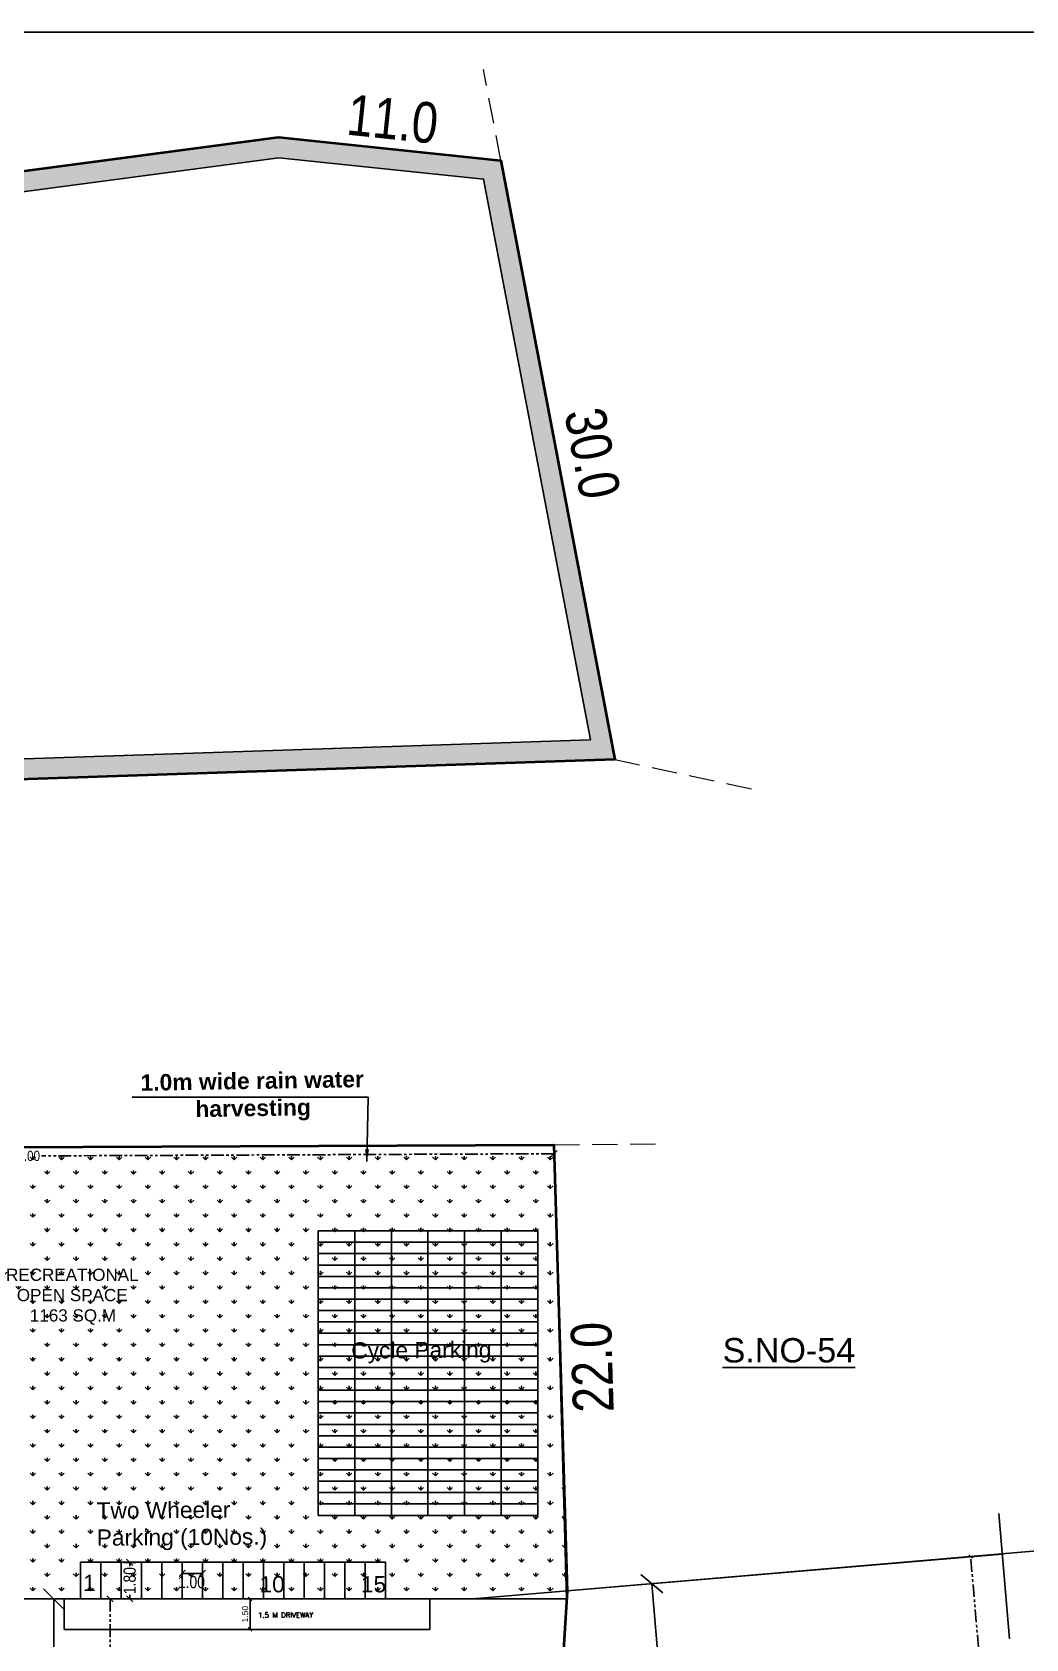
# Model space of a CAD drawing. Header units: metres. Extents: x 2792 to 3145, y -72 to 111.
# Drawn here: x 2905.5 to 2954.4, y 32.3 to 111.4 of the extents above; entities that cross this region are included whole.
import ezdxf

# ---------------------------------------------------------------- set-up
doc = ezdxf.new("R2010")
doc.units = ezdxf.units.M
doc.header["$MEASUREMENT"] = 0
doc.header["$PDMODE"] = 35
doc.linetypes.add('HIDDEN', pattern=[0.375, 0.25, -0.125])
doc.linetypes.add('PHANTOM2', pattern=[1.25, 0.625, -0.125, 0.125, -0.125, 0.125, -0.125])
for name, color, linetype in [('A-HATC-WALL-200', 8, 'Continuous'), ('CYCLE_PARKING', 250, 'Continuous'), ('DRIVE_WAY', 255, 'Continuous'), ('HAT', 14, 'Continuous'), ('OSR_PLAN', 7, 'Continuous'), ('PLOT_BOUNDARY', 70, 'Continuous'), ('ROAD_WIDTH', 1, 'Continuous'), ('RWH_1', 130, 'Continuous'), ('SURRENDER_ROAD_WIDTH', 2, 'Continuous'), ('TEX', 2, 'Continuous'), ('TWO_WHEELER_DRIVE_WAY', 6, 'Continuous'), ('TWO_WHEELER_PARKING', 2, 'Continuous')]:
    doc.layers.add(name, color=color, linetype=linetype)
for name, color, linetype, lineweight in [('DIM', 7, 'Continuous', 18), ('DM', 7, 'Continuous', 18), ('FMB', 1, 'Continuous', 35), ('FMB DIM', 3, 'Continuous', 25), ('Text', 7, 'Continuous', 5), ('TITLE TEXT', 30, 'Continuous', 25)]:
    doc.layers.add(name, color=color, linetype=linetype, lineweight=lineweight)
doc.styles.add('RD', font='ARIALN.TTF', dxfattribs={"height": 2})
doc.styles.add('SKR', font='ARIALN.TTF')
doc.styles.get("Standard").update_dxf_attribs({"font": 'arial.ttf'})
doc.styles.add('text-1', font='romant.shx', dxfattribs={"height": 2.25})
doc.dimstyles.new('FMB', dxfattribs={"dimtxt": 2, "dimasz": 0.15, "dimexe": 0.15, "dimexo": 0.15, "dimgap": 0.05, "dimtad": 1, "dimdec": 1, "dimzin": 1, "dimdsep": 46, "dimtxsty": 'RD', "dimblk": 'OBLIQUE', "dimcen": 2.5, "dimdle": 0.15, "dimse1": 1, "dimse2": 1, "dimsd1": 1, "dimsd2": 1, "dimclrd": 5, "dimclre": 5, "dimadec": 0, "dimazin": 0, "dimtfac": 1, "dimtdec": 1, "dimtmove": 0, "dimatfit": 3, "dimldrblk": 'OBLIQUE', "dimfxl": 0, "dimlwd": -1, "dimlwe": -1, "dimarcsym": 0})
doc.dimstyles.new('SKR', dxfattribs={"dimtxt": 0.25, "dimasz": 0.18, "dimexe": 0.1, "dimexo": 0.0625, "dimgap": 0.09, "dimtad": 0, "dimzin": 0, "dimdsep": 46, "dimtxsty": 'SKR', "dimblk": 'OBLIQUE', "dimcen": 0.09, "dimclrd": 8, "dimclre": 8, "dimadec": 0, "dimazin": 0, "dimtfac": 1, "dimtofl": 0, "dimtmove": 2, "dimatfit": 3, "dimfxl": 0, "dimtolj": 1, "dimtzin": 0, "dimarcsym": 0})
doc.dimstyles.new('SKR12', dxfattribs={"dimtxt": 0.3, "dimasz": 0.3, "dimexe": 0.3, "dimexo": 0.0625, "dimgap": 0.09, "dimtad": 0, "dimzin": 0, "dimdsep": 46, "dimtxsty": 'SKR', "dimblk": 'OBLIQUE', "dimcen": 0.09, "dimclrd": 8, "dimclre": 8, "dimadec": 0, "dimazin": 0, "dimtfac": 1, "dimtofl": 0, "dimtmove": 2, "dimatfit": 3, "dimfxl": 0, "dimtolj": 1, "dimtzin": 0, "dimarcsym": 0})
doc.dimstyles.new('small', dxfattribs={"dimtxt": 0.3, "dimasz": 0.18, "dimexe": 0.18, "dimexo": 5, "dimgap": 0.09, "dimtad": 1, "dimzin": 0, "dimdsep": 46, "dimtxsty": 'Standard', "dimblk": 'OBLIQUE', "dimcen": 0.09, "dimse1": 1, "dimse2": 1, "dimadec": 0, "dimazin": 0, "dimtfac": 1, "dimtofl": 0, "dimtmove": 0, "dimatfit": 3, "dimldrblk": 'OBLIQUE', "dimfxl": 0, "dimtolj": 1, "dimtzin": 0, "dimarcsym": 0})

# ---------------------------------------------------------------- blocks, each defined once
blk = doc.blocks.new('*D135')
at = {"layer": 'Defpoints', "color": 0}
for p in [(2917.486, 106.903), (2917.581, 106.185), (2851.362, 97.397)]:
    blk.add_point(p, dxfattribs=at)
at = {"layer": 'FMB DIM', "color": 0, "insert": (2884.236, 103.57), "char_height": 2, "attachment_point": 5, "rotation": 7.56002, "style": 'RD'}
blk.add_mtext('66.8', dxfattribs=at)
blk = doc.blocks.new('_Oblique')
at = {"color": 0, "linetype": 'ByBlock', "lineweight": -2}
blk.add_line((-0.5, -0.5), (0.5, 0.5), dxfattribs=at)
blk = doc.blocks.new('*D136')
at = {"layer": 'Defpoints', "color": 0}
for p in [(2917.581, 106.185), (2928.563, 105.432), (2928.522, 105.042)]:
    blk.add_point(p, dxfattribs=at)
at = {"layer": 'FMB DIM', "color": 0, "insert": (2923.204, 107.069), "char_height": 2, "attachment_point": 5, "rotation": 354.03647, "style": 'RD'}
blk.add_mtext('11.0', dxfattribs=at)
blk = doc.blocks.new('*D137')
at = {"layer": 'Defpoints', "color": 0}
for p in [(2928.522, 105.042), (2934.128, 75.571), (2934.777, 75.694)]:
    blk.add_point(p, dxfattribs=at)
at = {"layer": 'FMB DIM', "color": 0, "insert": (2933.026, 90.63), "char_height": 2, "attachment_point": 5, "rotation": 280.7711, "style": 'RD'}
blk.add_mtext('30.0', dxfattribs=at)
blk = doc.blocks.new('*D138')
at = {"layer": 'Defpoints', "color": 0}
for p in [(2934.128, 75.571), (2852.901, 72.845), (2852.994, 70.06)]:
    blk.add_point(p, dxfattribs=at)
at = {"layer": 'FMB DIM', "color": 0, "insert": (2893.572, 72.493), "char_height": 2, "attachment_point": 5, "rotation": 1.92217, "style": 'RD'}
blk.add_mtext('81.3', dxfattribs=at)
blk = doc.blocks.new('*D140')
at = {"layer": 'Defpoints', "color": 0}
for p in [(2931.136, 57.002), (2853.939, 56.277), (2931.138, 56.605)]:
    blk.add_point(p, dxfattribs=at)
at = {"layer": 'FMB DIM', "color": 0, "insert": (2892.532, 57.893), "char_height": 2, "attachment_point": 5, "rotation": 0.24334, "style": 'RD'}
blk.add_mtext('77.2', dxfattribs=at)
blk = doc.blocks.new('*D141')
at = {"layer": 'Defpoints', "color": 0}
for p in [(2931.138, 56.605), (2931.781, 34.615), (2932.278, 34.629)]:
    blk.add_point(p, dxfattribs=at)
at = {"layer": 'FMB DIM', "color": 0, "insert": (2933.028, 45.656), "char_height": 2, "attachment_point": 5, "rotation": 91.67386, "style": 'RD'}
blk.add_mtext('22.0', dxfattribs=at)
blk = doc.blocks.new('*D149')
at = {"layer": 'Defpoints', "color": 0}
for p in [(2931.781, 34.615), (2934.623, 34.437), (2926.883, -43.632)]:
    blk.add_point(p, dxfattribs=at)
at = {"layer": 'FMB DIM', "color": 0, "insert": (2931.105, -4.62), "char_height": 2, "attachment_point": 5, "rotation": 86.41808, "style": 'RD'}
blk.add_mtext('78.4', dxfattribs=at)
blk = doc.blocks.new('*D191')
at = {"layer": 'Defpoints', "color": 0}
for p in [(2906.092, 34.255), (2906.092, 22.255), (2906.527, 22.255)]:
    blk.add_point(p, dxfattribs=at)
at = {"layer": 'DIM', "color": 8, "lineweight": -2}
for p, q in [((2906.427, 34.255), (2906.627, 34.255)), ((2906.527, 34.255), (2906.527, 29.42)), ((2906.527, 22.255), (2906.527, 27.09)), ((2906.427, 22.255), (2906.627, 22.255))]:
    blk.add_line(p, q, dxfattribs=at)
for p, rotation in [((2906.527, 34.255), 90), ((2906.527, 22.255), 270)]:
    blk.add_blockref('_Oblique', p, dxfattribs=dict(at, rotation=rotation))
at = {"layer": 'DIM', "color": 0, "insert": (2906.527, 28.255), "char_height": 0.8, "attachment_point": 5, "rotation": 90, "style": 'SKR'}
blk.add_mtext('\\A1;12.00', dxfattribs=at)
blk = doc.blocks.new('*D194')
at = {"layer": 'Defpoints', "color": 0}
for p in [(2935.57, 34.971), (2936.6, 22.823), (2936.976, 22.855)]:
    blk.add_point(p, dxfattribs=at)
at = {"layer": 'DIM', "color": 8, "lineweight": -2}
for p, q in [((2935.847, 34.994), (2936.046, 35.011)), ((2935.946, 35.003), (2936.367, 30.04)), ((2936.976, 22.855), (2936.555, 27.818)), ((2936.877, 22.847), (2937.076, 22.864))]:
    blk.add_line(p, q, dxfattribs=at)
for p, rotation in [((2935.946, 35.003), 94.84617292718828), ((2936.976, 22.855), 274.8461729271883)]:
    blk.add_blockref('_Oblique', p, dxfattribs=dict(at, rotation=rotation))
at = {"layer": 'DIM', "color": 0, "insert": (2936.461, 28.929), "char_height": 1, "attachment_point": 5, "rotation": 94.84617, "style": 'SKR'}
blk.add_mtext('\\A1;12.0', dxfattribs=at)
blk = doc.blocks.new('*D195')
at = {"layer": 'Defpoints', "color": 0, "ltscale": 3}
for p in [(2909.841, 36.055), (2910.265, 36.055), (2909.841, 34.255)]:
    blk.add_point(p, dxfattribs=at)
at = {"layer": 'DM', "color": 8, "lineweight": -2, "ltscale": 3}
for p, q in [((2909.965, 36.055), (2910.565, 36.055)), ((2910.265, 36.055), (2910.265, 35.861)), ((2909.965, 34.255), (2910.565, 34.255)), ((2910.265, 34.255), (2910.265, 34.45))]:
    blk.add_line(p, q, dxfattribs=at)
at = {"layer": 'DM', "color": 8, "lineweight": -2, "ltscale": 3, "xscale": 0.3, "yscale": 0.3, "zscale": 0.3}
for p, rotation in [((2910.265, 36.055), 90), ((2910.265, 34.255), 270)]:
    blk.add_blockref('_Oblique', p, dxfattribs=dict(at, rotation=rotation))
at = {"layer": 'DM', "color": 0, "ltscale": 3, "insert": (2910.265, 35.155), "char_height": 0.6, "attachment_point": 5, "rotation": 90, "style": 'SKR'}
blk.add_mtext('\\A1;1.80', dxfattribs=at)
blk = doc.blocks.new('*D196')
at = {"layer": 'Defpoints', "color": 0, "ltscale": 3}
for p in [(2912.841, 36.055), (2913.841, 36.055), (2913.841, 35.514)]:
    blk.add_point(p, dxfattribs=at)
at = {"layer": 'DM', "color": 8, "lineweight": -2, "ltscale": 3}
for p, q in [((2912.841, 35.814), (2912.841, 35.214)), ((2913.841, 35.814), (2913.841, 35.214)), ((2912.841, 35.514), (2913.841, 35.514))]:
    blk.add_line(p, q, dxfattribs=at)
at = {"layer": 'DM', "color": 8, "lineweight": -2, "ltscale": 3, "xscale": 0.3, "yscale": 0.3, "zscale": 0.3, "rotation": 180}
blk.add_blockref('_Oblique', (2912.841, 35.514), dxfattribs=at)
at = {"layer": 'DM', "color": 8, "lineweight": -2, "ltscale": 3, "xscale": 0.3, "yscale": 0.3, "zscale": 0.3}
blk.add_blockref('_Oblique', (2913.841, 35.514), dxfattribs=at)
at = {"layer": 'DM', "color": 0, "ltscale": 3, "insert": (2913.3, 35.081), "char_height": 0.6, "attachment_point": 5, "style": 'SKR'}
blk.add_mtext('\\A1;1.00', dxfattribs=at)
blk = doc.blocks.new('*D231')
at = {"layer": 'Defpoints', "color": 0}
for p in [(2952.342, 36.404), (2951.637, 36.344), (2953.364, 24.446)]:
    blk.add_point(p, dxfattribs=at)
at = {"layer": 'SURRENDER_ROAD_WIDTH', "color": 0, "linetype": 'PHANTOM2', "lineweight": -2}
blk.add_line((2952.659, 24.386), (2951.637, 36.344), dxfattribs=at)
at = {"layer": 'SURRENDER_ROAD_WIDTH', "color": 0, "lineweight": -2, "xscale": 0.18, "yscale": 0.18, "zscale": 0.18}
for p, rotation in [((2951.637, 36.344), 94.88375132072487), ((2952.659, 24.386), 274.8837513207249)]:
    blk.add_blockref('_Oblique', p, dxfattribs=dict(at, rotation=rotation))
at = {"layer": 'SURRENDER_ROAD_WIDTH', "color": 0, "insert": (2952.391, 30.386), "char_height": 0.3, "attachment_point": 5, "rotation": 274.88375}
blk.add_mtext('\\A1;12.00', dxfattribs=at)
blk = doc.blocks.new('*D263')
at = {"layer": 'Defpoints', "color": 0}
for p in [(2909.297, 34.255), (2909.714, 34.255), (2909.714, 22.255)]:
    blk.add_point(p, dxfattribs=at)
at = {"layer": 'DRIVE_WAY', "color": 8, "linetype": 'HIDDEN', "lineweight": -2}
for p, q in [((2909.651, 34.255), (2908.997, 34.255)), ((2909.651, 22.255), (2908.997, 22.255))]:
    blk.add_line(p, q, dxfattribs=at)
at = {"layer": 'DRIVE_WAY', "color": 8, "linetype": 'PHANTOM2', "lineweight": -2}
for p, q in [((2909.297, 34.255), (2909.297, 28.749)), ((2909.297, 22.255), (2909.297, 27.762))]:
    blk.add_line(p, q, dxfattribs=at)
at = {"layer": 'DRIVE_WAY', "color": 8, "lineweight": -2, "xscale": 0.3, "yscale": 0.3, "zscale": 0.3}
for p, rotation in [((2909.297, 34.255), 90), ((2909.297, 22.255), 270)]:
    blk.add_blockref('_Oblique', p, dxfattribs=dict(at, rotation=rotation))
at = {"layer": 'DRIVE_WAY', "color": 0, "insert": (2909.297, 28.255), "char_height": 0.3, "attachment_point": 5, "rotation": 90, "style": 'SKR'}
blk.add_mtext('\\A1;12.00', dxfattribs=at)
blk = doc.blocks.new('*D284')
at = {"layer": 'Defpoints', "color": 0}
for p in [(2879.134, 56.384), (2931.138, 56.605), (2931.14, 56.163)]:
    blk.add_point(p, dxfattribs=at)
at = {"layer": 'DIM', "color": 8, "linetype": 'HIDDEN', "lineweight": -2}
for p, q in [((2879.134, 56.322), (2879.137, 55.642)), ((2931.138, 56.543), (2931.141, 55.863))]:
    blk.add_line(p, q, dxfattribs=at)
at = {"layer": 'DIM', "color": 8, "linetype": 'PHANTOM2', "lineweight": -2}
for p, q in [((2931.14, 56.163), (2905.919, 56.056)), ((2879.136, 55.942), (2904.357, 56.049))]:
    blk.add_line(p, q, dxfattribs=at)
at = {"layer": 'DIM', "color": 8, "lineweight": -2, "xscale": 0.3, "yscale": 0.3, "zscale": 0.3}
for p, rotation in [((2931.14, 56.163), 0.2433400851237025), ((2879.136, 55.942), 180.2433400851236)]:
    blk.add_blockref('_Oblique', p, dxfattribs=dict(at, rotation=rotation))
at = {"layer": 'DIM', "color": 0, "insert": (2905.138, 56.052), "char_height": 0.5, "attachment_point": 5, "rotation": 0.24334, "style": 'SKR'}
blk.add_mtext('\\A1;52.00', dxfattribs=at)
blk = doc.blocks.new('*D286')
at = {"layer": 'Defpoints', "color": 0}
for p in [(2916.129, 34.255), (2916.129, 32.755), (2916.189, 32.755)]:
    blk.add_point(p, dxfattribs=at)
at = {"layer": 'TWO_WHEELER_DRIVE_WAY', "color": 0, "lineweight": -2}
blk.add_line((2916.189, 34.255), (2916.189, 32.755), dxfattribs=at)
at = {"layer": 'TWO_WHEELER_DRIVE_WAY', "color": 0, "lineweight": -2, "xscale": 0.18, "yscale": 0.18, "zscale": 0.18}
for p, rotation in [((2916.189, 34.255), 90), ((2916.189, 32.755), 270)]:
    blk.add_blockref('_Oblique', p, dxfattribs=dict(at, rotation=rotation))
at = {"layer": 'TWO_WHEELER_DRIVE_WAY', "color": 0, "insert": (2915.945, 33.505), "char_height": 0.3, "attachment_point": 5, "rotation": 90}
blk.add_mtext('\\A1;1.50', dxfattribs=at)

msp = doc.modelspace()

# ---------------------------------------------------------------- hatches: boundary and pattern name
at = {"layer": 'A-HATC-WALL-200', "lineweight": -3, "ltscale": 1000}
h = msp.add_hatch(dxfattribs=at)
h.set_pattern_fill('HEX', color=253)
h.set_pattern_definition([(0, (-1565.27826, 64.48317), (0, 0.216506351), [0.125, -0.25]), (120, (-1565.27826, 64.48317), (-0.1875, -0.108253175), [0.125, -0.25]), (60, (-1565.15326, 64.48317), (-0.1875, 0.108253175), [0.125, -0.25])])
h.paths.add_polyline_path([(2901.15254, -53.49392), (2901.06144, -52.45791), (2883.71352, -59.1069), (2883.40548, -60.2959)], flags=17)
h.paths.add_polyline_path([(2926.88268, -43.63224), (2927.86108, -28.0022), (2926.85378, -28.0876), (2925.92477, -42.92845), (2907.86906, -49.84873), (2907.96015, -50.88475)], flags=17)
h.paths.add_polyline_path([(2931.00711, 22.25542), (2930.00571, 22.26431), (2927.29652, -21.01491), (2928.30382, -20.92951)], flags=17)
h.paths.add_polyline_path([(2879.13843, 55.38435), (2879.13418, 56.38435), (2853.93884, 56.27734), (2852.90064, 72.84484), (2934.1285, 75.57091), (2928.52192, 105.04236), (2917.58145, 106.18521), (2851.36211, 97.39668), (2817.01214, 85.35343), (2800.27752, 24.82416), (2797.42475, 22.02028), (2871.21992, 22.8649), (2871.23587, -5.9351), (2869.09868, -42.2723), (2883.36924, -60.30979), (2883.69753, -59.11303), (2870.11932, -41.95065), (2872.23589, -5.9642), (2872.21936, 23.8764), (2799.89764, 23.04865), (2801.16985, 24.29906), (2817.8366, 84.58281), (2851.59577, 96.41893), (2917.59548, 105.1783), (2927.6785, 104.12502), (2932.92789, 76.53118), (2851.83821, 73.80975), (2852.99979, 55.27334)])
at = {"layer": 'HAT', "ltscale": 10}
h = msp.add_hatch(dxfattribs=at)
h.set_pattern_fill('GRASS', color=3)
h.paths.add_polyline_path([(2931.75485, 34.25564), (2879.13418, 34.25564), (2879.13418, 56.37228), (2931.13814, 56.60521)])

# ---------------------------------------------------------------- linework, layer by layer
at = {"color": 32}
for p, q in [((2953.54417, 32.2892), (2953.02119, 38.45757)), ((2893.23597, 34.25542), (2927.13217, 34.25542))]:
    msp.add_line(p, q, dxfattribs=at)
msp.add_lwpolyline([(2791.73892, -71.97156), (2791.73892, 111.35644), (2991.48304, 111.35644), (2991.48304, -71.97156)], close=True)
msp.add_lwpolyline([(2953.19016, 36.46472), (2927.13217, 34.25542)], dxfattribs=at)
at = {"layer": 'CYCLE_PARKING'}
for points in [[(2919.53809, 51.80604), (2919.53809, 52.36604), (2921.33809, 52.36604), (2921.33809, 51.80604)], [(2921.33809, 51.80604), (2921.33809, 52.36604), (2923.13809, 52.36604), (2923.13809, 51.80604)], [(2923.13809, 51.80604), (2923.13809, 52.36604), (2924.93809, 52.36604), (2924.93809, 51.80604)], [(2924.93809, 51.80604), (2924.93809, 52.36604), (2926.73809, 52.36604), (2926.73809, 51.80604)], [(2926.73809, 51.80604), (2926.73809, 52.36604), (2928.53809, 52.36604), (2928.53809, 51.80604)], [(2928.53809, 51.80604), (2928.53809, 52.36604), (2930.33809, 52.36604), (2930.33809, 51.80604)], [(2919.53809, 51.24604), (2919.53809, 51.80604), (2921.33809, 51.80604), (2921.33809, 51.24604)], [(2921.33809, 51.24604), (2921.33809, 51.80604), (2923.13809, 51.80604), (2923.13809, 51.24604)], [(2923.13809, 51.24604), (2923.13809, 51.80604), (2924.93809, 51.80604), (2924.93809, 51.24604)], [(2924.93809, 51.24604), (2924.93809, 51.80604), (2926.73809, 51.80604), (2926.73809, 51.24604)], [(2926.73809, 51.24604), (2926.73809, 51.80604), (2928.53809, 51.80604), (2928.53809, 51.24604)], [(2928.53809, 51.24604), (2928.53809, 51.80604), (2930.33809, 51.80604), (2930.33809, 51.24604)], [(2919.53809, 50.68604), (2919.53809, 51.24604), (2921.33809, 51.24604), (2921.33809, 50.68604)], [(2919.53809, 50.12604), (2919.53809, 50.68604), (2921.33809, 50.68604), (2921.33809, 50.12604)], [(2921.33809, 50.68604), (2921.33809, 51.24604), (2923.13809, 51.24604), (2923.13809, 50.68604)], [(2921.33809, 50.12604), (2921.33809, 50.68604), (2923.13809, 50.68604), (2923.13809, 50.12604)], [(2923.13809, 50.68604), (2923.13809, 51.24604), (2924.93809, 51.24604), (2924.93809, 50.68604)], [(2923.13809, 50.12604), (2923.13809, 50.68604), (2924.93809, 50.68604), (2924.93809, 50.12604)], [(2924.93809, 50.68604), (2924.93809, 51.24604), (2926.73809, 51.24604), (2926.73809, 50.68604)], [(2924.93809, 50.12604), (2924.93809, 50.68604), (2926.73809, 50.68604), (2926.73809, 50.12604)], [(2926.73809, 50.68604), (2926.73809, 51.24604), (2928.53809, 51.24604), (2928.53809, 50.68604)], [(2926.73809, 50.12604), (2926.73809, 50.68604), (2928.53809, 50.68604), (2928.53809, 50.12604)], [(2928.53809, 50.68604), (2928.53809, 51.24604), (2930.33809, 51.24604), (2930.33809, 50.68604)], [(2928.53809, 50.12604), (2928.53809, 50.68604), (2930.33809, 50.68604), (2930.33809, 50.12604)], [(2919.53809, 49.56604), (2919.53809, 50.12604), (2921.33809, 50.12604), (2921.33809, 49.56604)], [(2921.33809, 49.56604), (2921.33809, 50.12604), (2923.13809, 50.12604), (2923.13809, 49.56604)], [(2923.13809, 49.56604), (2923.13809, 50.12604), (2924.93809, 50.12604), (2924.93809, 49.56604)], [(2924.93809, 49.56604), (2924.93809, 50.12604), (2926.73809, 50.12604), (2926.73809, 49.56604)], [(2926.73809, 49.56604), (2926.73809, 50.12604), (2928.53809, 50.12604), (2928.53809, 49.56604)], [(2928.53809, 49.56604), (2928.53809, 50.12604), (2930.33809, 50.12604), (2930.33809, 49.56604)], [(2919.53809, 49.00604), (2919.53809, 49.56604), (2921.33809, 49.56604), (2921.33809, 49.00604)], [(2921.33809, 49.00604), (2921.33809, 49.56604), (2923.13809, 49.56604), (2923.13809, 49.00604)], [(2923.13809, 49.00604), (2923.13809, 49.56604), (2924.93809, 49.56604), (2924.93809, 49.00604)], [(2924.93809, 49.00604), (2924.93809, 49.56604), (2926.73809, 49.56604), (2926.73809, 49.00604)], [(2926.73809, 49.00604), (2926.73809, 49.56604), (2928.53809, 49.56604), (2928.53809, 49.00604)], [(2928.53809, 49.00604), (2928.53809, 49.56604), (2930.33809, 49.56604), (2930.33809, 49.00604)], [(2919.53809, 48.44604), (2919.53809, 49.00604), (2921.33809, 49.00604), (2921.33809, 48.44604)], [(2919.53809, 47.88604), (2919.53809, 48.44604), (2921.33809, 48.44604), (2921.33809, 47.88604)], [(2921.33809, 48.44604), (2921.33809, 49.00604), (2923.13809, 49.00604), (2923.13809, 48.44604)], [(2921.33809, 47.88604), (2921.33809, 48.44604), (2923.13809, 48.44604), (2923.13809, 47.88604)], [(2923.13809, 48.44604), (2923.13809, 49.00604), (2924.93809, 49.00604), (2924.93809, 48.44604)], [(2923.13809, 47.88604), (2923.13809, 48.44604), (2924.93809, 48.44604), (2924.93809, 47.88604)], [(2924.93809, 48.44604), (2924.93809, 49.00604), (2926.73809, 49.00604), (2926.73809, 48.44604)], [(2924.93809, 47.88604), (2924.93809, 48.44604), (2926.73809, 48.44604), (2926.73809, 47.88604)], [(2926.73809, 48.44604), (2926.73809, 49.00604), (2928.53809, 49.00604), (2928.53809, 48.44604)], [(2926.73809, 47.88604), (2926.73809, 48.44604), (2928.53809, 48.44604), (2928.53809, 47.88604)], [(2928.53809, 48.44604), (2928.53809, 49.00604), (2930.33809, 49.00604), (2930.33809, 48.44604)], [(2928.53809, 47.88604), (2928.53809, 48.44604), (2930.33809, 48.44604), (2930.33809, 47.88604)], [(2919.53809, 47.32604), (2919.53809, 47.88604), (2921.33809, 47.88604), (2921.33809, 47.32604)], [(2921.33809, 47.32604), (2921.33809, 47.88604), (2923.13809, 47.88604), (2923.13809, 47.32604)], [(2923.13809, 47.32604), (2923.13809, 47.88604), (2924.93809, 47.88604), (2924.93809, 47.32604)], [(2924.93809, 47.32604), (2924.93809, 47.88604), (2926.73809, 47.88604), (2926.73809, 47.32604)], [(2926.73809, 47.32604), (2926.73809, 47.88604), (2928.53809, 47.88604), (2928.53809, 47.32604)], [(2928.53809, 47.32604), (2928.53809, 47.88604), (2930.33809, 47.88604), (2930.33809, 47.32604)], [(2919.53809, 46.76604), (2919.53809, 47.32604), (2921.33809, 47.32604), (2921.33809, 46.76604)], [(2919.53809, 46.20604), (2919.53809, 46.76604), (2921.33809, 46.76604), (2921.33809, 46.20604)], [(2921.33809, 46.76604), (2921.33809, 47.32604), (2923.13809, 47.32604), (2923.13809, 46.76604)], [(2921.33809, 46.20604), (2921.33809, 46.76604), (2923.13809, 46.76604), (2923.13809, 46.20604)], [(2923.13809, 46.76604), (2923.13809, 47.32604), (2924.93809, 47.32604), (2924.93809, 46.76604)], [(2923.13809, 46.20604), (2923.13809, 46.76604), (2924.93809, 46.76604), (2924.93809, 46.20604)], [(2924.93809, 46.76604), (2924.93809, 47.32604), (2926.73809, 47.32604), (2926.73809, 46.76604)], [(2924.93809, 46.20604), (2924.93809, 46.76604), (2926.73809, 46.76604), (2926.73809, 46.20604)], [(2926.73809, 46.76604), (2926.73809, 47.32604), (2928.53809, 47.32604), (2928.53809, 46.76604)], [(2926.73809, 46.20604), (2926.73809, 46.76604), (2928.53809, 46.76604), (2928.53809, 46.20604)], [(2928.53809, 46.76604), (2928.53809, 47.32604), (2930.33809, 47.32604), (2930.33809, 46.76604)], [(2928.53809, 46.20604), (2928.53809, 46.76604), (2930.33809, 46.76604), (2930.33809, 46.20604)], [(2919.53809, 45.64604), (2919.53809, 46.20604), (2921.33809, 46.20604), (2921.33809, 45.64604)], [(2921.33809, 45.64604), (2921.33809, 46.20604), (2923.13809, 46.20604), (2923.13809, 45.64604)], [(2923.13809, 45.64604), (2923.13809, 46.20604), (2924.93809, 46.20604), (2924.93809, 45.64604)], [(2924.93809, 45.64604), (2924.93809, 46.20604), (2926.73809, 46.20604), (2926.73809, 45.64604)], [(2926.73809, 45.64604), (2926.73809, 46.20604), (2928.53809, 46.20604), (2928.53809, 45.64604)], [(2928.53809, 45.64604), (2928.53809, 46.20604), (2930.33809, 46.20604), (2930.33809, 45.64604)], [(2919.53809, 45.08604), (2919.53809, 45.64604), (2921.33809, 45.64604), (2921.33809, 45.08604)], [(2919.53809, 44.52604), (2919.53809, 45.08604), (2921.33809, 45.08604), (2921.33809, 44.52604)], [(2921.33809, 45.08604), (2921.33809, 45.64604), (2923.13809, 45.64604), (2923.13809, 45.08604)], [(2921.33809, 44.52604), (2921.33809, 45.08604), (2923.13809, 45.08604), (2923.13809, 44.52604)], [(2923.13809, 45.08604), (2923.13809, 45.64604), (2924.93809, 45.64604), (2924.93809, 45.08604)], [(2923.13809, 44.52604), (2923.13809, 45.08604), (2924.93809, 45.08604), (2924.93809, 44.52604)], [(2924.93809, 45.08604), (2924.93809, 45.64604), (2926.73809, 45.64604), (2926.73809, 45.08604)], [(2924.93809, 44.52604), (2924.93809, 45.08604), (2926.73809, 45.08604), (2926.73809, 44.52604)], [(2926.73809, 45.08604), (2926.73809, 45.64604), (2928.53809, 45.64604), (2928.53809, 45.08604)], [(2926.73809, 44.52604), (2926.73809, 45.08604), (2928.53809, 45.08604), (2928.53809, 44.52604)], [(2928.53809, 45.08604), (2928.53809, 45.64604), (2930.33809, 45.64604), (2930.33809, 45.08604)], [(2928.53809, 44.52604), (2928.53809, 45.08604), (2930.33809, 45.08604), (2930.33809, 44.52604)], [(2919.53809, 43.96604), (2919.53809, 44.52604), (2921.33809, 44.52604), (2921.33809, 43.96604)], [(2921.33809, 43.96604), (2921.33809, 44.52604), (2923.13809, 44.52604), (2923.13809, 43.96604)], [(2923.13809, 43.96604), (2923.13809, 44.52604), (2924.93809, 44.52604), (2924.93809, 43.96604)], [(2924.93809, 43.96604), (2924.93809, 44.52604), (2926.73809, 44.52604), (2926.73809, 43.96604)], [(2926.73809, 43.96604), (2926.73809, 44.52604), (2928.53809, 44.52604), (2928.53809, 43.96604)], [(2928.53809, 43.96604), (2928.53809, 44.52604), (2930.33809, 44.52604), (2930.33809, 43.96604)], [(2919.53809, 43.40604), (2919.53809, 43.96604), (2921.33809, 43.96604), (2921.33809, 43.40604)], [(2921.33809, 43.40604), (2921.33809, 43.96604), (2923.13809, 43.96604), (2923.13809, 43.40604)], [(2923.13809, 43.40604), (2923.13809, 43.96604), (2924.93809, 43.96604), (2924.93809, 43.40604)], [(2924.93809, 43.40604), (2924.93809, 43.96604), (2926.73809, 43.96604), (2926.73809, 43.40604)], [(2926.73809, 43.40604), (2926.73809, 43.96604), (2928.53809, 43.96604), (2928.53809, 43.40604)], [(2928.53809, 43.40604), (2928.53809, 43.96604), (2930.33809, 43.96604), (2930.33809, 43.40604)], [(2919.53809, 42.84604), (2919.53809, 43.40604), (2921.33809, 43.40604), (2921.33809, 42.84604)], [(2919.53809, 42.28604), (2919.53809, 42.84604), (2921.33809, 42.84604), (2921.33809, 42.28604)], [(2921.33809, 42.84604), (2921.33809, 43.40604), (2923.13809, 43.40604), (2923.13809, 42.84604)], [(2921.33809, 42.28604), (2921.33809, 42.84604), (2923.13809, 42.84604), (2923.13809, 42.28604)], [(2923.13809, 42.84604), (2923.13809, 43.40604), (2924.93809, 43.40604), (2924.93809, 42.84604)], [(2923.13809, 42.28604), (2923.13809, 42.84604), (2924.93809, 42.84604), (2924.93809, 42.28604)], [(2924.93809, 42.84604), (2924.93809, 43.40604), (2926.73809, 43.40604), (2926.73809, 42.84604)], [(2924.93809, 42.28604), (2924.93809, 42.84604), (2926.73809, 42.84604), (2926.73809, 42.28604)], [(2926.73809, 42.84604), (2926.73809, 43.40604), (2928.53809, 43.40604), (2928.53809, 42.84604)], [(2926.73809, 42.28604), (2926.73809, 42.84604), (2928.53809, 42.84604), (2928.53809, 42.28604)], [(2928.53809, 42.84604), (2928.53809, 43.40604), (2930.33809, 43.40604), (2930.33809, 42.84604)], [(2928.53809, 42.28604), (2928.53809, 42.84604), (2930.33809, 42.84604), (2930.33809, 42.28604)], [(2919.53809, 41.72604), (2919.53809, 42.28604), (2921.33809, 42.28604), (2921.33809, 41.72604)], [(2921.33809, 41.72604), (2921.33809, 42.28604), (2923.13809, 42.28604), (2923.13809, 41.72604)], [(2923.13809, 41.72604), (2923.13809, 42.28604), (2924.93809, 42.28604), (2924.93809, 41.72604)], [(2924.93809, 41.72604), (2924.93809, 42.28604), (2926.73809, 42.28604), (2926.73809, 41.72604)], [(2926.73809, 41.72604), (2926.73809, 42.28604), (2928.53809, 42.28604), (2928.53809, 41.72604)], [(2928.53809, 41.72604), (2928.53809, 42.28604), (2930.33809, 42.28604), (2930.33809, 41.72604)], [(2919.53809, 41.16604), (2919.53809, 41.72604), (2921.33809, 41.72604), (2921.33809, 41.16604)], [(2919.53809, 40.60604), (2919.53809, 41.16604), (2921.33809, 41.16604), (2921.33809, 40.60604)], [(2921.33809, 41.16604), (2921.33809, 41.72604), (2923.13809, 41.72604), (2923.13809, 41.16604)], [(2921.33809, 40.60604), (2921.33809, 41.16604), (2923.13809, 41.16604), (2923.13809, 40.60604)], [(2923.13809, 41.16604), (2923.13809, 41.72604), (2924.93809, 41.72604), (2924.93809, 41.16604)], [(2923.13809, 40.60604), (2923.13809, 41.16604), (2924.93809, 41.16604), (2924.93809, 40.60604)], [(2924.93809, 41.16604), (2924.93809, 41.72604), (2926.73809, 41.72604), (2926.73809, 41.16604)], [(2924.93809, 40.60604), (2924.93809, 41.16604), (2926.73809, 41.16604), (2926.73809, 40.60604)], [(2926.73809, 41.16604), (2926.73809, 41.72604), (2928.53809, 41.72604), (2928.53809, 41.16604)], [(2926.73809, 40.60604), (2926.73809, 41.16604), (2928.53809, 41.16604), (2928.53809, 40.60604)], [(2928.53809, 41.16604), (2928.53809, 41.72604), (2930.33809, 41.72604), (2930.33809, 41.16604)], [(2928.53809, 40.60604), (2928.53809, 41.16604), (2930.33809, 41.16604), (2930.33809, 40.60604)], [(2919.53809, 40.04604), (2919.53809, 40.60604), (2921.33809, 40.60604), (2921.33809, 40.04604)], [(2921.33809, 40.04604), (2921.33809, 40.60604), (2923.13809, 40.60604), (2923.13809, 40.04604)], [(2923.13809, 40.04604), (2923.13809, 40.60604), (2924.93809, 40.60604), (2924.93809, 40.04604)], [(2924.93809, 40.04604), (2924.93809, 40.60604), (2926.73809, 40.60604), (2926.73809, 40.04604)], [(2926.73809, 40.04604), (2926.73809, 40.60604), (2928.53809, 40.60604), (2928.53809, 40.04604)], [(2928.53809, 40.04604), (2928.53809, 40.60604), (2930.33809, 40.60604), (2930.33809, 40.04604)], [(2919.53809, 39.48604), (2919.53809, 40.04604), (2921.33809, 40.04604), (2921.33809, 39.48604)], [(2921.33809, 39.48604), (2921.33809, 40.04604), (2923.13809, 40.04604), (2923.13809, 39.48604)], [(2923.13809, 39.48604), (2923.13809, 40.04604), (2924.93809, 40.04604), (2924.93809, 39.48604)], [(2924.93809, 39.48604), (2924.93809, 40.04604), (2926.73809, 40.04604), (2926.73809, 39.48604)], [(2926.73809, 39.48604), (2926.73809, 40.04604), (2928.53809, 40.04604), (2928.53809, 39.48604)], [(2928.53809, 39.48604), (2928.53809, 40.04604), (2930.33809, 40.04604), (2930.33809, 39.48604)], [(2919.53809, 38.92604), (2919.53809, 39.48604), (2921.33809, 39.48604), (2921.33809, 38.92604)], [(2919.53809, 38.36604), (2919.53809, 38.92604), (2921.33809, 38.92604), (2921.33809, 38.36604)], [(2921.33809, 38.92604), (2921.33809, 39.48604), (2923.13809, 39.48604), (2923.13809, 38.92604)], [(2921.33809, 38.36604), (2921.33809, 38.92604), (2923.13809, 38.92604), (2923.13809, 38.36604)], [(2923.13809, 38.92604), (2923.13809, 39.48604), (2924.93809, 39.48604), (2924.93809, 38.92604)], [(2923.13809, 38.36604), (2923.13809, 38.92604), (2924.93809, 38.92604), (2924.93809, 38.36604)], [(2924.93809, 38.92604), (2924.93809, 39.48604), (2926.73809, 39.48604), (2926.73809, 38.92604)], [(2924.93809, 38.36604), (2924.93809, 38.92604), (2926.73809, 38.92604), (2926.73809, 38.36604)], [(2926.73809, 38.92604), (2926.73809, 39.48604), (2928.53809, 39.48604), (2928.53809, 38.92604)], [(2926.73809, 38.36604), (2926.73809, 38.92604), (2928.53809, 38.92604), (2928.53809, 38.36604)], [(2928.53809, 38.92604), (2928.53809, 39.48604), (2930.33809, 39.48604), (2930.33809, 38.92604)], [(2928.53809, 38.36604), (2928.53809, 38.92604), (2930.33809, 38.92604), (2930.33809, 38.36604)]]:
    msp.add_lwpolyline(points, close=True, dxfattribs=at)
at = {"layer": 'DRIVE_WAY', "color": 255, "ltscale": 0.6}
msp.add_lwpolyline([(2890.23597, -26.3959, 0.41421356), (2893.23597, -29.3959), (2898.15254, -29.3959, -0.41421356), (2901.15254, -32.3959), (2901.15254, -53.42684), (2911.15254, -49.64195), (2911.15254, -32.3959, -0.41421356), (2914.15254, -29.3959), (2927.76384, -29.3959), (2928.39134, -19.3959), (2903.23597, -19.3959, -0.44241737), (2900.23597, -16.09537), (2900.23597, 19.25542, -0.41421356), (2903.23597, 22.25542), (2931.00368, 22.25545), (2931.37553, 28.25578), (2931.75485, 34.25564), (2893.23597, 34.25542, 0.41421356), (2890.23597, 31.25542)], format="xyb", close=True, dxfattribs=at)
at = {"layer": 'FMB', "color": 4, "linetype": 'HIDDEN', "lineweight": 13, "ltscale": 5}
for p, q in [((2928.52192, 105.04236), (2927.66979, 109.51956)), ((2934.1285, 75.57091), (2940.9309, 74.10726)), ((2931.13814, 56.60521), (2936.63238, 56.64856))]:
    msp.add_line(p, q, dxfattribs=at)
at = {"layer": 'FMB', "lineweight": 40}
msp.add_lwpolyline([(2917.58145, 106.18521), (2928.52192, 105.04236), (2934.1285, 75.57091), (2852.90064, 72.84484), (2853.93884, 56.27734), (2931.13814, 56.60521), (2931.78077, 34.6146), (2926.88268, -43.63224), (2883.36924, -60.30979), (2869.09868, -42.2723), (2871.23587, -5.9351), (2871.21992, 22.8649), (2797.42475, 22.02028), (2800.27752, 24.82416), (2817.01214, 85.35343), (2851.36211, 97.39668)], close=True, dxfattribs=at)
at = {"layer": 'OSR_PLAN'}
msp.add_lwpolyline([(2931.75485, 34.25564), (2879.13418, 34.25564), (2879.13418, 56.37228), (2931.13814, 56.60521)], close=True, dxfattribs=at)
at = {"layer": 'PLOT_BOUNDARY', "color": 70, "linetype": 'ByBlock'}
msp.add_lwpolyline([(2917.58145, 106.18521), (2928.52192, 105.04236), (2934.1285, 75.57091), (2852.90064, 72.84484), (2853.93884, 56.27734), (2931.13814, 56.60521), (2931.78077, 34.6146), (2926.88268, -43.63224), (2883.36924, -60.30979), (2869.09868, -42.2723), (2871.23587, -5.9351), (2871.21992, 22.8649), (2797.42475, 22.02028), (2800.27752, 24.82416), (2817.01214, 85.35343), (2851.36211, 97.39668)], close=True, dxfattribs=at)
at = {"layer": 'ROAD_WIDTH'}
msp.add_lwpolyline([(2931.77975, 34.64946), (2931.01301, 22.52168), (2997.7185, 28.21176), (2996.68859, 40.18722)], close=True, dxfattribs=at)
at = {"layer": 'RWH_1'}
for points in [[(2852.90064, 72.84484), (2934.1285, 75.57091), (2928.52192, 105.04236), (2917.58145, 106.18521), (2851.36211, 97.39668)], [(2851.59577, 96.41893), (2917.59548, 105.1783), (2927.6785, 104.12502), (2932.92789, 76.53118), (2851.83821, 73.80975)]]:
    msp.add_lwpolyline(points, dxfattribs=at)
at = {"layer": 'SURRENDER_ROAD_WIDTH'}
msp.add_lwpolyline([(2931.77975, 34.64946), (2931.01301, 22.52168), (2997.7185, 28.21176), (2996.68859, 40.18722)], close=True, dxfattribs=at)
at = {"layer": 'TEX', "color": 3, "ltscale": 10}
for points in [[(2907.84148, 34.25542), (2908.84148, 34.25542), (2908.84148, 36.05542), (2907.84148, 36.05542)], [(2908.84148, 34.25542), (2909.84148, 34.25542), (2909.84148, 36.05542), (2908.84148, 36.05542)], [(2909.84148, 34.25542), (2910.84148, 34.25542), (2910.84148, 36.05542), (2909.84148, 36.05542)], [(2910.84148, 34.25542), (2911.84148, 34.25542), (2911.84148, 36.05542), (2910.84148, 36.05542)], [(2911.84148, 34.25542), (2912.84148, 34.25542), (2912.84148, 36.05542), (2911.84148, 36.05542)], [(2912.84148, 34.25542), (2913.84148, 34.25542), (2913.84148, 36.05542), (2912.84148, 36.05542)], [(2913.84148, 34.25542), (2914.84148, 34.25542), (2914.84148, 36.05542), (2913.84148, 36.05542)], [(2914.84148, 34.25542), (2915.84148, 34.25542), (2915.84148, 36.05542), (2914.84148, 36.05542)], [(2915.84148, 34.25542), (2916.84148, 34.25542), (2916.84148, 36.05542), (2915.84148, 36.05542)], [(2916.84148, 34.25542), (2917.84148, 34.25542), (2917.84148, 36.05542), (2916.84148, 36.05542)]]:
    msp.add_lwpolyline(points, close=True, dxfattribs=at)
at = {"layer": 'TWO_WHEELER_DRIVE_WAY', "color": 6, "linetype": 'ByBlock'}
msp.add_lwpolyline([(2907.04735, 34.25542), (2925.0255, 34.25542), (2925.0255, 32.75542), (2907.04735, 32.75542)], close=True, dxfattribs=at)
at = {"layer": 'TWO_WHEELER_PARKING', "linetype": 'Continuous'}
for points in [[(2908.84148, 36.05542), (2908.84148, 34.25542), (2907.84148, 34.25542), (2907.84148, 36.05542)], [(2909.84148, 36.05542), (2909.84148, 34.25542), (2908.84148, 34.25542), (2908.84148, 36.05542)], [(2910.84148, 36.05542), (2910.84148, 34.25542), (2909.84148, 34.25542), (2909.84148, 36.05542)], [(2911.84148, 36.05542), (2911.84148, 34.25542), (2910.84148, 34.25542), (2910.84148, 36.05542)], [(2912.84148, 36.05542), (2912.84148, 34.25542), (2911.84148, 34.25542), (2911.84148, 36.05542)], [(2913.84148, 36.05542), (2913.84148, 34.25542), (2912.84148, 34.25542), (2912.84148, 36.05542)], [(2914.84148, 36.05542), (2914.84148, 34.25542), (2913.84148, 34.25542), (2913.84148, 36.05542)], [(2915.84148, 36.05542), (2915.84148, 34.25542), (2914.84148, 34.25542), (2914.84148, 36.05542)], [(2916.84148, 36.05542), (2916.84148, 34.25542), (2915.84148, 34.25542), (2915.84148, 36.05542)], [(2917.84148, 36.05542), (2917.84148, 34.25542), (2916.84148, 34.25542), (2916.84148, 36.05542)], [(2918.84148, 36.05542), (2918.84148, 34.25542), (2917.84148, 34.25542), (2917.84148, 36.05542)], [(2919.84148, 36.05542), (2919.84148, 34.25542), (2918.84148, 34.25542), (2918.84148, 36.05542)], [(2920.84148, 36.05542), (2920.84148, 34.25542), (2919.84148, 34.25542), (2919.84148, 36.05542)], [(2921.84148, 36.05542), (2921.84148, 34.25542), (2920.84148, 34.25542), (2920.84148, 36.05542)], [(2922.84148, 36.05542), (2922.84148, 34.25542), (2921.84148, 34.25542), (2921.84148, 36.05542)]]:
    msp.add_lwpolyline(points, close=True, dxfattribs=at)

# ---------------------------------------------------------------- texts
at = {"color": 2}
for s, p in [('1', (2907.97241, 34.64174)), ('10', (2916.65311, 34.57224)), ('15', (2921.64288, 34.57224))]:
    msp.add_text(s, height=0.8, rotation=0.3912439, dxfattribs=at).set_placement(p)
at = {"color": 2, "char_height": 0.8, "width": 9.7243599, "attachment_point": 1, "rotation": 0.3912439}
for s, insert in [('Cycle Parking ', (2921.16279, 46.87998)), ('Two Wheeler Parking (10Nos.)', (2908.63346, 39.00425))]:
    msp.add_mtext(s, dxfattribs=dict(at, insert=insert))
at = {"layer": 'Text', "color": 6, "insert": (2910.13752, 57.66006), "char_height": 0.8041491, "width": 12.0558439, "attachment_point": 7, "rotation": 0.9467433, "style": 'SKR'}
msp.add_mtext('{\\fSansSerif|b1|i0|c2|p2;\\W2.22159;\\C256; \\W1;1.0m wide rain water \\P\\W5.39946;  \\W1;harvesting }', dxfattribs=at)
at = {"layer": 'TITLE TEXT', "color": 2}
msp.add_text('%%US.NO-54', height=1.2, dxfattribs=at).set_placement((2939.43503, 45.891))
at = {"layer": 'TITLE TEXT', "color": 7, "insert": (2903.87543, 50.50701), "char_height": 0.6, "width": 7.0410836, "attachment_point": 1}
msp.add_mtext('{\\W1.32312;\\C0; \\W1;RECREATIONAL \\P{\\W3.599924; }OPEN SPACE\\P{\\W6.346849; }1163 SQ.M}', dxfattribs=at)
at = {"layer": 'TWO_WHEELER_DRIVE_WAY', "color": 6, "insert": (2916.57794, 33.58396), "char_height": 0.25, "attachment_point": 1, "style": 'text-1'}
msp.add_mtext_dynamic_manual_height_columns('1.5 M DRIVEWAY', width=4.9790533, gutter_width=11.25, heights=[0], dxfattribs=at)

# ---------------------------------------------------------------- dimensions: what is measured, and where the dimension line sits
at = {"layer": 'DIM'}
for p1, p2, distance, dimstyle, override, picture, middle in [((2879.13418, 56.38435), (2931.13814, 56.60521), -0.44253, 'SKR12', {"dimtxt": 0.5, "dimpost": '\\X', "dimfxl": 75, "dimarcsym": 2}, '*D284', (2905.13804, 56.05225)), ((2906.09188, 34.25542), (2906.09188, 22.25542), 0.43517, 'SKR', {"dimtxt": 0.8, "dimasz": 1, "dimpost": '\\X'}, '*D191', (2906.52705, 28.25542))]:
    dim = msp.add_aligned_dim(p1=p1, p2=p2, distance=distance, dimstyle=dimstyle, override=override, dxfattribs=at)
    dim.commit()
    dim.dimension.update_dxf_attribs({"geometry": picture, "text_midpoint": middle})
dim = msp.add_aligned_dim(p1=(2935.57035, 34.97085), p2=(2936.60026, 22.82343), distance=0.37725, text='12.0', dimstyle='SKR', override={"dimtxt": 1, "dimasz": 1, "dimpost": '\\X'}, dxfattribs=at)
dim.commit()
dim.dimension.update_dxf_attribs({"geometry": '*D194', "text_midpoint": (2936.4612, 28.92901)})
at = {"layer": 'DM', "ltscale": 3}
dim = msp.add_aligned_dim(p1=(2909.84148, 34.25542), p2=(2909.84148, 36.05542), distance=-0.42309, dimstyle='SKR12', override={"dimtxt": 0.6, "dimpost": '\\X'}, dxfattribs=at)
dim.commit()
dim.dimension.update_dxf_attribs({"geometry": '*D195', "text_midpoint": (2910.26457, 35.15542)})
dim = msp.add_linear_dim(base=(2913.84148, 35.51395), p1=(2912.84148, 36.05542), p2=(2913.84148, 36.05542), angle=0, dimstyle='SKR12', override={"dimtxt": 0.6, "dimpost": '\\X'}, dxfattribs=at)
dim.commit()
dim.dimension.update_dxf_attribs({"geometry": '*D196', "text_midpoint": (2913.29992, 35.08129), "dimtype": 161})
at = {"layer": 'DRIVE_WAY'}
dim = msp.add_aligned_dim(p1=(2909.7137, 22.25543), p2=(2909.7137, 34.25542), distance=0.41637, dimstyle='SKR12', override={"dimpost": '\\X', "dimfxl": 75, "dimarcsym": 2}, dxfattribs=at)
dim.commit()
dim.dimension.update_dxf_attribs({"geometry": '*D263', "text_midpoint": (2909.29733, 28.25543)})
at = {"layer": 'FMB DIM'}
for p1, p2, distance, picture, middle in [((2917.58145, 106.18521), (2928.52192, 105.04236), 0.39221, '*D136', (2923.20372, 107.06923)), ((2851.36211, 97.39668), (2917.58145, 106.18521), 0.72359, '*D135', (2884.23566, 103.57008)), ((2928.52192, 105.04236), (2934.1285, 75.57091), 0.65966, '*D137', (2933.02552, 90.6301)), ((2934.1285, 75.57091), (2852.90064, 72.84484), 2.78683, '*D138', (2893.57212, 72.49316)), ((2853.93884, 56.27734), (2931.13814, 56.60521), 0.39726, '*D140', (2892.53233, 57.89261)), ((2931.13814, 56.60521), (2931.78077, 34.6146), 0.4979, '*D141', (2933.02783, 45.65574)), ((2926.88268, -43.63224), (2931.78077, 34.6146), -2.84797, '*D149', (2931.10507, -4.61983))]:
    dim = msp.add_aligned_dim(p1=p1, p2=p2, distance=distance, dimstyle='FMB', dxfattribs=at)
    dim.commit()
    dim.dimension.update_dxf_attribs({"geometry": picture, "text_midpoint": middle})
at = {"layer": 'SURRENDER_ROAD_WIDTH'}
dim = msp.add_aligned_dim(p1=(2953.36396, 24.44629), p2=(2952.34226, 36.40377), distance=0.70737, dimstyle='small', override={"dimfxl": 0, "dimfxlon": 1, "dimarcsym": 2}, dxfattribs=at)
dim.commit()
dim.dimension.update_dxf_attribs({"geometry": '*D231', "text_midpoint": (2952.3906, 30.38551)})
at = {"layer": 'TWO_WHEELER_DRIVE_WAY', "color": 6}
dim = msp.add_linear_dim(base=(2916.18864, 32.75542), p1=(2916.12917, 34.25542), p2=(2916.12917, 32.75542), angle=90, dimstyle='small', override={"dimfxl": 0.25, "dimfxlon": 1, "dimarcsym": 1}, dxfattribs=at)
dim.commit()
dim.dimension.update_dxf_attribs({"geometry": '*D286', "text_midpoint": (2915.94546, 33.50542)})

# ---------------------------------------------------------------- leaders
at = {"layer": 'DM', "color": 0, "ltscale": 10}
msp.add_leader([(2921.92873, 55.77631), (2921.99904, 58.94846), (2910.37953, 58.93836)], dimstyle='SKR12', override={"dimasz": 0.6, "dimgap": 0.09, "dimtad": 0}, dxfattribs=at)

doc.saveas('drawing.dxf')
